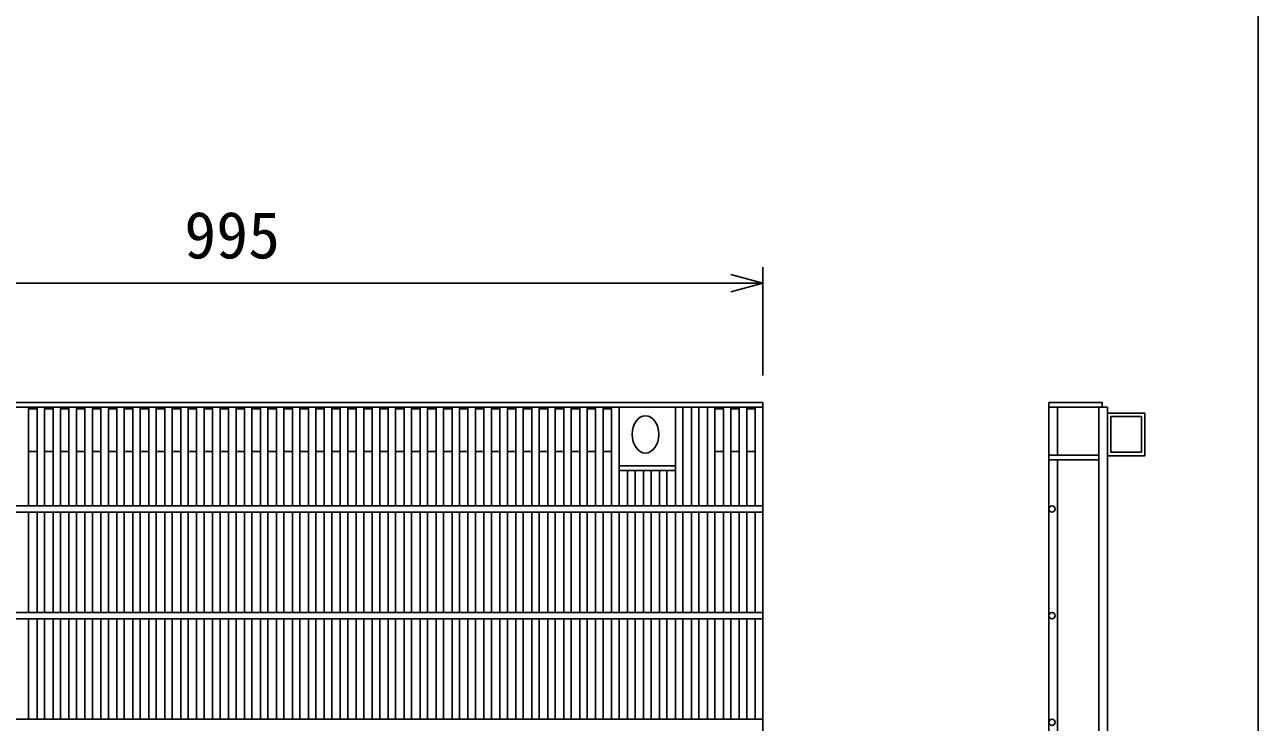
# Model space of a CAD drawing. Units: millimetres, scale not verified. Extents: x -25200 to 25200, y -8910 to 8910.
# Drawn here: x -7119 to -5962, y 1308 to 1962 of the extents above; entities that cross this region are included whole.
import ezdxf
from ezdxf.enums import TextEntityAlignment as Align

# ---------------------------------------------------------------- set-up
doc = ezdxf.new("R2010")
doc.units = ezdxf.units.MM
doc.header["$LTSCALE"] = 30
for name, color, linetype, lineweight in [('0-0_DIM', 7, 'Continuous', 25), ('0-2_HATCH', 6, 'Continuous', 25), ('0-7_TXT', 7, 'Continuous', 25)]:
    doc.layers.add(name, color=color, linetype=linetype, lineweight=lineweight)
doc.styles.add('ＭＳ ゴシック', font='')
doc.styles.get('ＭＳ ゴシック').set_extended_font_data('MS Gothic')

msp = doc.modelspace()

# ---------------------------------------------------------------- linework, layer by layer
at = {"layer": '0-0_DIM'}
for p, q in [((-6427.21, 1633.09), (-6427.21, 1734.68)), ((-6427.21, 1719.68), (-7422.21, 1719.68))]:
    msp.add_line(p, q, dxfattribs=at)
msp.add_lwpolyline([(-6457.21, 1711.64), (-6427.21, 1719.68), (-6457.21, 1727.71)], dxfattribs=at)
at = {"layer": '0-2_HATCH'}
for p, q in [((-6427.21, 1607.87), (-7422.21, 1607.87)), ((-6427.21, 1603.37), (-7422.21, 1603.37)), ((-7115.82, 1603.37), (-7115.82, 1510.87)), ((-7107.85, 1601.87), (-7115.82, 1601.87)), ((-7107.85, 1603.37), (-7107.85, 1510.87)), ((-7100.85, 1603.37), (-7100.85, 1510.87)), ((-7092.88, 1601.87), (-7100.85, 1601.87)), ((-7092.88, 1603.37), (-7092.88, 1510.87)), ((-7085.88, 1603.37), (-7085.88, 1510.87)), ((-7077.91, 1601.87), (-7085.88, 1601.87)), ((-7077.91, 1603.37), (-7077.91, 1510.87)), ((-7070.91, 1603.37), (-7070.91, 1510.87)), ((-7062.94, 1601.87), (-7070.91, 1601.87)), ((-7062.94, 1603.37), (-7062.94, 1510.87)), ((-7055.94, 1603.37), (-7055.94, 1510.87)), ((-7047.97, 1601.87), (-7055.94, 1601.87)), ((-7047.97, 1603.37), (-7047.97, 1510.87)), ((-7040.97, 1603.37), (-7040.97, 1510.87)), ((-7033, 1601.87), (-7040.97, 1601.87)), ((-7033, 1603.37), (-7033, 1510.87)), ((-7026, 1603.37), (-7026, 1510.87)), ((-7018.03, 1601.87), (-7026, 1601.87)), ((-7018.03, 1603.37), (-7018.03, 1510.87)), ((-7011.03, 1603.37), (-7011.03, 1510.87)), ((-7003.06, 1601.87), (-7011.03, 1601.87)), ((-7003.06, 1603.37), (-7003.06, 1510.87)), ((-6996.06, 1603.37), (-6996.06, 1510.87)), ((-6988.09, 1601.87), (-6996.06, 1601.87)), ((-6988.09, 1603.37), (-6988.09, 1510.87)), ((-6981.09, 1603.37), (-6981.09, 1510.87)), ((-6973.12, 1601.87), (-6981.09, 1601.87)), ((-6973.12, 1603.37), (-6973.12, 1510.87)), ((-6966.12, 1603.37), (-6966.12, 1510.87)), ((-6958.15, 1601.87), (-6966.12, 1601.87)), ((-6958.15, 1603.37), (-6958.15, 1510.87)), ((-6951.15, 1603.37), (-6951.15, 1510.87)), ((-6943.18, 1601.87), (-6951.15, 1601.87)), ((-6943.18, 1603.37), (-6943.18, 1510.87)), ((-6936.18, 1603.37), (-6936.18, 1510.87)), ((-6928.21, 1601.87), (-6936.18, 1601.87)), ((-6928.21, 1603.37), (-6928.21, 1510.87)), ((-6921.21, 1603.37), (-6921.21, 1510.87)), ((-6913.24, 1601.87), (-6921.21, 1601.87)), ((-6913.24, 1603.37), (-6913.24, 1510.87)), ((-6906.24, 1603.37), (-6906.24, 1510.87)), ((-6898.27, 1601.87), (-6906.24, 1601.87)), ((-6898.27, 1603.37), (-6898.27, 1510.87)), ((-6891.27, 1603.37), (-6891.27, 1510.87)), ((-6883.3, 1601.87), (-6891.27, 1601.87)), ((-6883.3, 1603.37), (-6883.3, 1510.87)), ((-6876.3, 1603.37), (-6876.3, 1510.87)), ((-6868.33, 1601.87), (-6876.3, 1601.87)), ((-6868.33, 1603.37), (-6868.33, 1510.87)), ((-6861.33, 1603.37), (-6861.33, 1510.87)), ((-6853.36, 1601.87), (-6861.33, 1601.87)), ((-6853.36, 1603.37), (-6853.36, 1510.87)), ((-6846.36, 1603.37), (-6846.36, 1510.87)), ((-6838.4, 1601.87), (-6846.36, 1601.87)), ((-6838.4, 1603.37), (-6838.4, 1510.87)), ((-6831.4, 1603.37), (-6831.4, 1510.87)), ((-6823.43, 1601.87), (-6831.4, 1601.87)), ((-6823.43, 1603.37), (-6823.43, 1510.87)), ((-6816.43, 1603.37), (-6816.43, 1510.87)), ((-6808.46, 1601.87), (-6816.43, 1601.87)), ((-6808.46, 1603.37), (-6808.46, 1510.87)), ((-6801.46, 1603.37), (-6801.46, 1510.87)), ((-6793.49, 1601.87), (-6801.46, 1601.87)), ((-6793.49, 1603.37), (-6793.49, 1510.87)), ((-6786.49, 1603.37), (-6786.49, 1510.87)), ((-6778.52, 1601.87), (-6786.49, 1601.87)), ((-6778.52, 1603.37), (-6778.52, 1510.87)), ((-6771.52, 1603.37), (-6771.52, 1510.87)), ((-6763.55, 1601.87), (-6771.52, 1601.87)), ((-6763.55, 1603.37), (-6763.55, 1510.87)), ((-6756.55, 1603.37), (-6756.55, 1510.87)), ((-6748.58, 1601.87), (-6756.55, 1601.87)), ((-6748.58, 1603.37), (-6748.58, 1510.87)), ((-6741.58, 1603.37), (-6741.58, 1510.87)), ((-6733.61, 1601.87), (-6741.58, 1601.87)), ((-6733.61, 1603.37), (-6733.61, 1510.87)), ((-6726.61, 1603.37), (-6726.61, 1510.87)), ((-6718.64, 1601.87), (-6726.61, 1601.87)), ((-6718.64, 1603.37), (-6718.64, 1510.87)), ((-6711.64, 1603.37), (-6711.64, 1510.87)), ((-6703.67, 1601.87), (-6711.64, 1601.87)), ((-6703.67, 1603.37), (-6703.67, 1510.87)), ((-6696.67, 1603.37), (-6696.67, 1510.87)), ((-6688.7, 1601.87), (-6696.67, 1601.87)), ((-6688.7, 1603.37), (-6688.7, 1510.87)), ((-6681.7, 1603.37), (-6681.7, 1510.87)), ((-6673.73, 1601.87), (-6681.7, 1601.87)), ((-6673.73, 1603.37), (-6673.73, 1510.87)), ((-6666.73, 1603.37), (-6666.73, 1510.87)), ((-6658.76, 1601.87), (-6666.73, 1601.87)), ((-6658.76, 1603.37), (-6658.76, 1510.87)), ((-6651.76, 1603.37), (-6651.76, 1510.87)), ((-6643.79, 1601.87), (-6651.76, 1601.87)), ((-6643.79, 1603.37), (-6643.79, 1510.87)), ((-6636.79, 1603.37), (-6636.79, 1510.87)), ((-6628.82, 1601.87), (-6636.79, 1601.87)), ((-6628.82, 1603.37), (-6628.82, 1510.87)), ((-6621.82, 1603.37), (-6621.82, 1510.87)), ((-6613.85, 1601.87), (-6621.82, 1601.87)), ((-6613.85, 1603.37), (-6613.85, 1510.87)), ((-6606.85, 1603.37), (-6606.85, 1510.87)), ((-6598.88, 1601.87), (-6606.85, 1601.87)), ((-6598.88, 1603.37), (-6598.88, 1510.87)), ((-6591.88, 1603.37), (-6591.88, 1510.87)), ((-6583.91, 1601.87), (-6591.88, 1601.87)), ((-6583.91, 1603.37), (-6583.91, 1510.87)), ((-6576.91, 1603.37), (-6576.91, 1510.87)), ((-6568.94, 1601.87), (-6576.91, 1601.87)), ((-6568.94, 1603.37), (-6568.94, 1510.87)), ((-6561.94, 1603.37), (-6561.94, 1510.87)), ((-6509.06, 1603.37), (-6509.06, 1510.87)), ((-6502.06, 1603.37), (-6502.06, 1510.87)), ((-6494.09, 1603.37), (-6494.09, 1510.87)), ((-6487.09, 1603.37), (-6487.09, 1510.87)), ((-6479.12, 1603.37), (-6479.12, 1510.87)), ((-6472.12, 1603.37), (-6472.12, 1510.87)), ((-6464.15, 1601.87), (-6472.12, 1601.87)), ((-6464.15, 1603.37), (-6464.15, 1510.87)), ((-6457.15, 1603.37), (-6457.15, 1510.87)), ((-6449.18, 1601.87), (-6457.15, 1601.87)), ((-6449.18, 1603.37), (-6449.18, 1510.87)), ((-6442.18, 1603.37), (-6442.18, 1510.87)), ((-6434.21, 1601.87), (-6442.18, 1601.87)), ((-6434.21, 1603.37), (-6434.21, 1510.87)), ((-6427.21, 1607.87), (-6427.21, 907.87)), ((-6158.87, 1607.87), (-6158.87, 907.87)), ((-6158.87, 1603.37), (-6103.87, 1603.37)), ((-6150.87, 1558.37), (-6150.87, 1603.37)), ((-6111.87, 912.37), (-6111.87, 1603.37)), ((-6103.87, 912.37), (-6103.87, 1603.37)), ((-7107.85, 1561.87), (-7115.82, 1561.87)), ((-7092.88, 1561.87), (-7100.85, 1561.87)), ((-7077.91, 1561.87), (-7085.88, 1561.87)), ((-7062.94, 1561.87), (-7070.91, 1561.87)), ((-7047.97, 1561.87), (-7055.94, 1561.87)), ((-7033, 1561.87), (-7040.97, 1561.87)), ((-7018.03, 1561.87), (-7026, 1561.87)), ((-7003.06, 1561.87), (-7011.03, 1561.87)), ((-6988.09, 1561.87), (-6996.06, 1561.87)), ((-6973.12, 1561.87), (-6981.09, 1561.87)), ((-6958.15, 1561.87), (-6966.12, 1561.87)), ((-6943.18, 1561.87), (-6951.15, 1561.87)), ((-6928.21, 1561.87), (-6936.18, 1561.87)), ((-6913.24, 1561.87), (-6921.21, 1561.87)), ((-6898.27, 1561.87), (-6906.24, 1561.87)), ((-6883.3, 1561.87), (-6891.27, 1561.87)), ((-6868.33, 1561.87), (-6876.3, 1561.87)), ((-6853.36, 1561.87), (-6861.33, 1561.87)), ((-6838.4, 1561.87), (-6846.36, 1561.87)), ((-6823.43, 1561.87), (-6831.4, 1561.87)), ((-6808.46, 1561.87), (-6816.43, 1561.87)), ((-6793.49, 1561.87), (-6801.46, 1561.87)), ((-6778.52, 1561.87), (-6786.49, 1561.87)), ((-6763.55, 1561.87), (-6771.52, 1561.87)), ((-6748.58, 1561.87), (-6756.55, 1561.87)), ((-6733.61, 1561.87), (-6741.58, 1561.87)), ((-6718.64, 1561.87), (-6726.61, 1561.87)), ((-6703.67, 1561.87), (-6711.64, 1561.87)), ((-6688.7, 1561.87), (-6696.67, 1561.87)), ((-6673.73, 1561.87), (-6681.7, 1561.87)), ((-6658.76, 1561.87), (-6666.73, 1561.87)), ((-6643.79, 1561.87), (-6651.76, 1561.87)), ((-6628.82, 1561.87), (-6636.79, 1561.87)), ((-6613.85, 1561.87), (-6621.82, 1561.87)), ((-6598.88, 1561.87), (-6606.85, 1561.87)), ((-6583.91, 1561.87), (-6591.88, 1561.87)), ((-6568.94, 1561.87), (-6576.91, 1561.87)), ((-6464.15, 1561.87), (-6472.12, 1561.87)), ((-6449.18, 1561.87), (-6457.15, 1561.87)), ((-6434.21, 1561.87), (-6442.18, 1561.87)), ((-6158.87, 1558.37), (-6111.87, 1558.37)), ((-6158.87, 1553.87), (-6111.87, 1553.87)), ((-6150.87, 961.87), (-6150.87, 1553.87)), ((-6509.06, 1548.37), (-6561.94, 1548.37)), ((-6509.06, 1543.87), (-6561.94, 1543.87)), ((-6553.97, 1543.87), (-6553.97, 1510.87)), ((-6546.97, 1543.87), (-6546.97, 1510.87)), ((-6539, 1543.87), (-6539, 1510.87)), ((-6532, 1543.87), (-6532, 1510.87)), ((-6524.03, 1543.87), (-6524.03, 1510.87)), ((-6517.03, 1543.87), (-6517.03, 1510.87)), ((-6427.21, 1510.87), (-7422.21, 1510.87)), ((-7422.21, 1504.87), (-6427.21, 1504.87)), ((-7115.82, 1410.87), (-7115.82, 1504.87)), ((-7107.85, 1410.87), (-7107.85, 1504.87)), ((-7100.85, 1410.87), (-7100.85, 1504.87)), ((-7092.88, 1410.87), (-7092.88, 1504.87)), ((-7085.88, 1410.87), (-7085.88, 1504.87)), ((-7077.91, 1410.87), (-7077.91, 1504.87)), ((-7070.91, 1410.87), (-7070.91, 1504.87)), ((-7062.94, 1410.87), (-7062.94, 1504.87)), ((-7055.94, 1410.87), (-7055.94, 1504.87)), ((-7047.97, 1410.87), (-7047.97, 1504.87)), ((-7040.97, 1410.87), (-7040.97, 1504.87)), ((-7033, 1410.87), (-7033, 1504.87)), ((-7026, 1410.87), (-7026, 1504.87)), ((-7018.03, 1410.87), (-7018.03, 1504.87)), ((-7011.03, 1410.87), (-7011.03, 1504.87)), ((-7003.06, 1410.87), (-7003.06, 1504.87)), ((-6996.06, 1410.87), (-6996.06, 1504.87)), ((-6988.09, 1410.87), (-6988.09, 1504.87)), ((-6981.09, 1410.87), (-6981.09, 1504.87)), ((-6973.12, 1410.87), (-6973.12, 1504.87)), ((-6966.12, 1410.87), (-6966.12, 1504.87)), ((-6958.15, 1410.87), (-6958.15, 1504.87)), ((-6951.15, 1410.87), (-6951.15, 1504.87)), ((-6943.18, 1410.87), (-6943.18, 1504.87)), ((-6936.18, 1410.87), (-6936.18, 1504.87)), ((-6928.21, 1410.87), (-6928.21, 1504.87)), ((-6921.21, 1410.87), (-6921.21, 1504.87)), ((-6913.24, 1410.87), (-6913.24, 1504.87)), ((-6906.24, 1410.87), (-6906.24, 1504.87)), ((-6898.27, 1410.87), (-6898.27, 1504.87)), ((-6891.27, 1410.87), (-6891.27, 1504.87)), ((-6883.3, 1410.87), (-6883.3, 1504.87)), ((-6876.3, 1410.87), (-6876.3, 1504.87)), ((-6868.33, 1410.87), (-6868.33, 1504.87)), ((-6861.33, 1410.87), (-6861.33, 1504.87)), ((-6853.36, 1410.87), (-6853.36, 1504.87)), ((-6846.36, 1410.87), (-6846.36, 1504.87)), ((-6838.4, 1410.87), (-6838.4, 1504.87)), ((-6831.4, 1410.87), (-6831.4, 1504.87)), ((-6823.43, 1410.87), (-6823.43, 1504.87)), ((-6816.43, 1410.87), (-6816.43, 1504.87)), ((-6808.46, 1410.87), (-6808.46, 1504.87)), ((-6801.46, 1410.87), (-6801.46, 1504.87)), ((-6793.49, 1410.87), (-6793.49, 1504.87)), ((-6786.49, 1410.87), (-6786.49, 1504.87)), ((-6778.52, 1410.87), (-6778.52, 1504.87)), ((-6771.52, 1410.87), (-6771.52, 1504.87)), ((-6763.55, 1410.87), (-6763.55, 1504.87)), ((-6756.55, 1410.87), (-6756.55, 1504.87)), ((-6748.58, 1410.87), (-6748.58, 1504.87)), ((-6741.58, 1410.87), (-6741.58, 1504.87)), ((-6733.61, 1410.87), (-6733.61, 1504.87)), ((-6726.61, 1410.87), (-6726.61, 1504.87)), ((-6718.64, 1410.87), (-6718.64, 1504.87)), ((-6711.64, 1410.87), (-6711.64, 1504.87)), ((-6703.67, 1410.87), (-6703.67, 1504.87)), ((-6696.67, 1410.87), (-6696.67, 1504.87)), ((-6688.7, 1410.87), (-6688.7, 1504.87)), ((-6681.7, 1410.87), (-6681.7, 1504.87)), ((-6673.73, 1410.87), (-6673.73, 1504.87)), ((-6666.73, 1410.87), (-6666.73, 1504.87)), ((-6658.76, 1410.87), (-6658.76, 1504.87)), ((-6651.76, 1410.87), (-6651.76, 1504.87)), ((-6643.79, 1410.87), (-6643.79, 1504.87)), ((-6636.79, 1410.87), (-6636.79, 1504.87)), ((-6628.82, 1410.87), (-6628.82, 1504.87)), ((-6621.82, 1410.87), (-6621.82, 1504.87)), ((-6613.85, 1410.87), (-6613.85, 1504.87)), ((-6606.85, 1410.87), (-6606.85, 1504.87)), ((-6598.88, 1410.87), (-6598.88, 1504.87)), ((-6591.88, 1410.87), (-6591.88, 1504.87)), ((-6583.91, 1410.87), (-6583.91, 1504.87)), ((-6576.91, 1410.87), (-6576.91, 1504.87)), ((-6568.94, 1410.87), (-6568.94, 1504.87)), ((-6561.94, 1410.87), (-6561.94, 1504.87)), ((-6553.97, 1410.87), (-6553.97, 1504.87)), ((-6546.97, 1410.87), (-6546.97, 1504.87)), ((-6539, 1410.87), (-6539, 1504.87)), ((-6532, 1410.87), (-6532, 1504.87)), ((-6524.03, 1410.87), (-6524.03, 1504.87)), ((-6517.03, 1410.87), (-6517.03, 1504.87)), ((-6509.06, 1410.87), (-6509.06, 1504.87)), ((-6502.06, 1410.87), (-6502.06, 1504.87)), ((-6494.09, 1410.87), (-6494.09, 1504.87)), ((-6487.09, 1410.87), (-6487.09, 1504.87)), ((-6479.12, 1410.87), (-6479.12, 1504.87)), ((-6472.12, 1410.87), (-6472.12, 1504.87)), ((-6464.15, 1410.87), (-6464.15, 1504.87)), ((-6457.15, 1410.87), (-6457.15, 1504.87)), ((-6449.18, 1410.87), (-6449.18, 1504.87)), ((-6442.18, 1410.87), (-6442.18, 1504.87)), ((-6434.21, 1410.87), (-6434.21, 1504.87)), ((-6427.21, 1410.87), (-7422.21, 1410.87)), ((-7422.21, 1404.87), (-6427.21, 1404.87)), ((-7115.82, 1310.87), (-7115.82, 1404.87)), ((-7107.85, 1310.87), (-7107.85, 1404.87)), ((-7100.85, 1310.87), (-7100.85, 1404.87)), ((-7092.88, 1310.87), (-7092.88, 1404.87)), ((-7085.88, 1310.87), (-7085.88, 1404.87)), ((-7077.91, 1310.87), (-7077.91, 1404.87)), ((-7070.91, 1310.87), (-7070.91, 1404.87)), ((-7062.94, 1310.87), (-7062.94, 1404.87)), ((-7055.94, 1310.87), (-7055.94, 1404.87)), ((-7047.97, 1310.87), (-7047.97, 1404.87)), ((-7040.97, 1310.87), (-7040.97, 1404.87)), ((-7033, 1310.87), (-7033, 1404.87)), ((-7026, 1310.87), (-7026, 1404.87)), ((-7018.03, 1310.87), (-7018.03, 1404.87)), ((-7011.03, 1310.87), (-7011.03, 1404.87)), ((-7003.06, 1310.87), (-7003.06, 1404.87)), ((-6996.06, 1310.87), (-6996.06, 1404.87)), ((-6988.09, 1310.87), (-6988.09, 1404.87)), ((-6981.09, 1310.87), (-6981.09, 1404.87)), ((-6973.12, 1310.87), (-6973.12, 1404.87)), ((-6966.12, 1310.87), (-6966.12, 1404.87)), ((-6958.15, 1310.87), (-6958.15, 1404.87)), ((-6951.15, 1310.87), (-6951.15, 1404.87)), ((-6943.18, 1310.87), (-6943.18, 1404.87)), ((-6936.18, 1310.87), (-6936.18, 1404.87)), ((-6928.21, 1310.87), (-6928.21, 1404.87)), ((-6921.21, 1310.87), (-6921.21, 1404.87)), ((-6913.24, 1310.87), (-6913.24, 1404.87)), ((-6906.24, 1310.87), (-6906.24, 1404.87)), ((-6898.27, 1310.87), (-6898.27, 1404.87)), ((-6891.27, 1310.87), (-6891.27, 1404.87)), ((-6883.3, 1310.87), (-6883.3, 1404.87)), ((-6876.3, 1310.87), (-6876.3, 1404.87)), ((-6868.33, 1310.87), (-6868.33, 1404.87)), ((-6861.33, 1310.87), (-6861.33, 1404.87)), ((-6853.36, 1310.87), (-6853.36, 1404.87)), ((-6846.36, 1310.87), (-6846.36, 1404.87)), ((-6838.4, 1310.87), (-6838.4, 1404.87)), ((-6831.4, 1310.87), (-6831.4, 1404.87)), ((-6823.43, 1310.87), (-6823.43, 1404.87)), ((-6816.43, 1310.87), (-6816.43, 1404.87)), ((-6808.46, 1310.87), (-6808.46, 1404.87)), ((-6801.46, 1310.87), (-6801.46, 1404.87)), ((-6793.49, 1310.87), (-6793.49, 1404.87)), ((-6786.49, 1310.87), (-6786.49, 1404.87)), ((-6778.52, 1310.87), (-6778.52, 1404.87)), ((-6771.52, 1310.87), (-6771.52, 1404.87)), ((-6763.55, 1310.87), (-6763.55, 1404.87)), ((-6756.55, 1310.87), (-6756.55, 1404.87)), ((-6748.58, 1310.87), (-6748.58, 1404.87)), ((-6741.58, 1310.87), (-6741.58, 1404.87)), ((-6733.61, 1310.87), (-6733.61, 1404.87)), ((-6726.61, 1310.87), (-6726.61, 1404.87)), ((-6718.64, 1310.87), (-6718.64, 1404.87)), ((-6711.64, 1310.87), (-6711.64, 1404.87)), ((-6703.67, 1310.87), (-6703.67, 1404.87)), ((-6696.67, 1310.87), (-6696.67, 1404.87)), ((-6688.7, 1310.87), (-6688.7, 1404.87)), ((-6681.7, 1310.87), (-6681.7, 1404.87)), ((-6673.73, 1310.87), (-6673.73, 1404.87)), ((-6666.73, 1310.87), (-6666.73, 1404.87)), ((-6658.76, 1310.87), (-6658.76, 1404.87)), ((-6651.76, 1310.87), (-6651.76, 1404.87)), ((-6643.79, 1310.87), (-6643.79, 1404.87)), ((-6636.79, 1310.87), (-6636.79, 1404.87)), ((-6628.82, 1310.87), (-6628.82, 1404.87)), ((-6621.82, 1310.87), (-6621.82, 1404.87)), ((-6613.85, 1310.87), (-6613.85, 1404.87)), ((-6606.85, 1310.87), (-6606.85, 1404.87)), ((-6598.88, 1310.87), (-6598.88, 1404.87)), ((-6591.88, 1310.87), (-6591.88, 1404.87)), ((-6583.91, 1310.87), (-6583.91, 1404.87)), ((-6576.91, 1310.87), (-6576.91, 1404.87)), ((-6568.94, 1310.87), (-6568.94, 1404.87)), ((-6561.94, 1310.87), (-6561.94, 1404.87)), ((-6553.97, 1310.87), (-6553.97, 1404.87)), ((-6546.97, 1310.87), (-6546.97, 1404.87)), ((-6539, 1310.87), (-6539, 1404.87)), ((-6532, 1310.87), (-6532, 1404.87)), ((-6524.03, 1310.87), (-6524.03, 1404.87)), ((-6517.03, 1310.87), (-6517.03, 1404.87)), ((-6509.06, 1310.87), (-6509.06, 1404.87)), ((-6502.06, 1310.87), (-6502.06, 1404.87)), ((-6494.09, 1310.87), (-6494.09, 1404.87)), ((-6487.09, 1310.87), (-6487.09, 1404.87)), ((-6479.12, 1310.87), (-6479.12, 1404.87)), ((-6472.12, 1310.87), (-6472.12, 1404.87)), ((-6464.15, 1310.87), (-6464.15, 1404.87)), ((-6457.15, 1310.87), (-6457.15, 1404.87)), ((-6449.18, 1310.87), (-6449.18, 1404.87)), ((-6442.18, 1310.87), (-6442.18, 1404.87)), ((-6434.21, 1310.87), (-6434.21, 1404.87)), ((-6427.21, 1310.87), (-7422.21, 1310.87))]:
    msp.add_line(p, q, dxfattribs=at)
msp.add_lwpolyline([(-6158.87, 1607.87), (-6108.87, 1607.87), (-6108.87, 1603.37)], dxfattribs=at)
for points in [[(-6103.87, 1597.87), (-6068.87, 1597.87), (-6068.87, 1557.87), (-6103.87, 1557.87)], [(-6100.67, 1594.67), (-6072.07, 1594.67), (-6072.07, 1561.07), (-6100.67, 1561.07)]]:
    msp.add_lwpolyline(points, close=True, dxfattribs=at)
for centre in [(-6155.87, 1507.87), (-6155.87, 1407.87), (-6155.87, 1307.87)]:
    msp.add_circle(centre, 3, dxfattribs=at)
msp.add_ellipse((-6537.21, 1577.87), major_axis=(0, 17.5), ratio=0.714286, dxfattribs=at)
at = {"layer": '0-7_TXT'}
msp.add_lwpolyline([(-7762.38, 682.74), (-5962.38, 682.74), (-5962.38, 3432.74), (-7762.38, 3432.74)], close=True, dxfattribs=at)

# ---------------------------------------------------------------- texts
at = {"layer": '0-0_DIM', "style": 'ＭＳ ゴシック'}
msp.add_text('995', height=43.99, dxfattribs=at).set_placement((-6969.71, 1729.68), align=Align.BOTTOM_LEFT)

doc.saveas('drawing.dxf')
